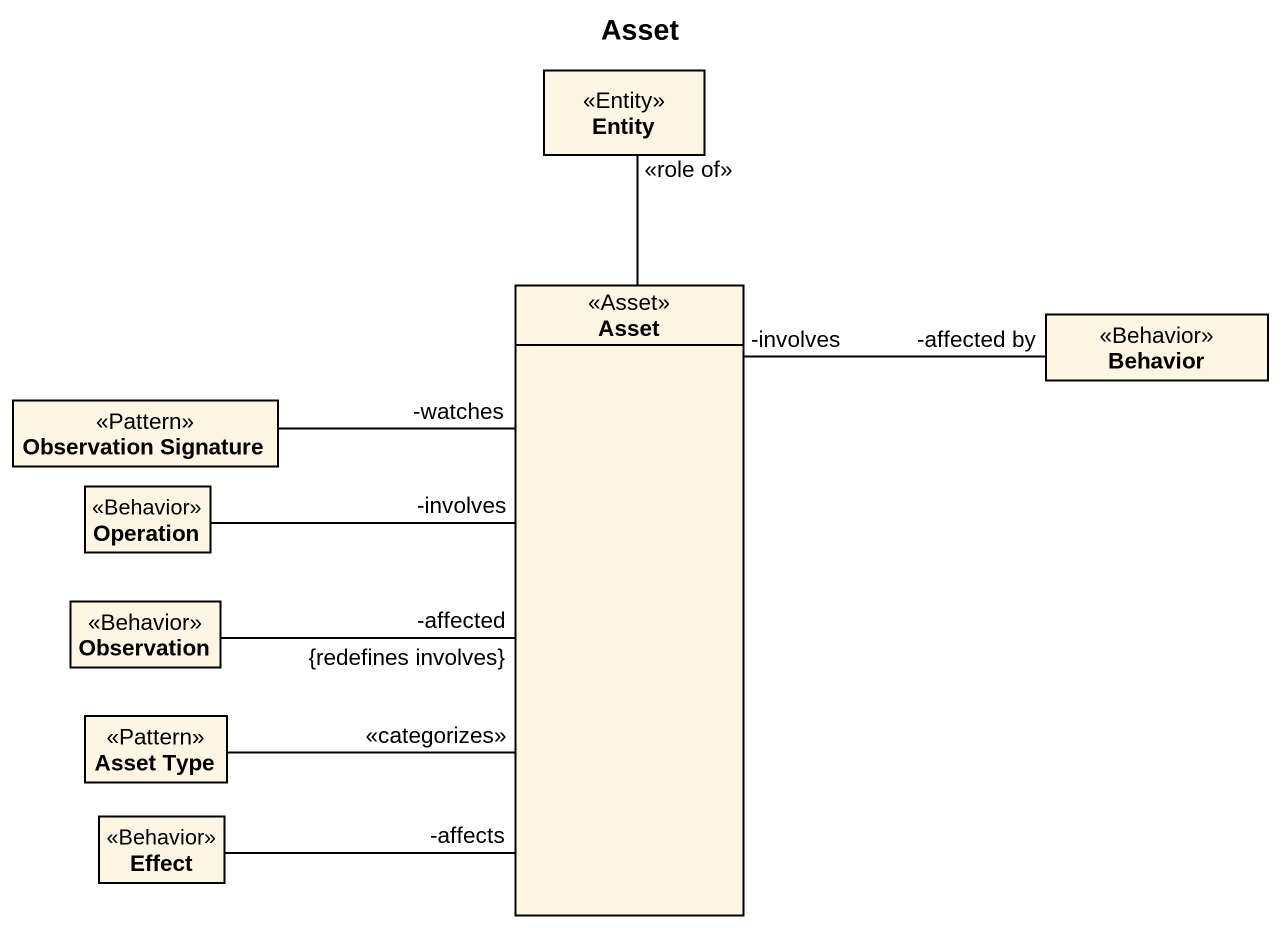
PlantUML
@startuml
title Asset
hide circle
hide empty members
class "Entity" as Entity_ <<Entity>>
class Asset <<Asset>>
class Behavior <<Behavior>>
class "Observation Signature" as Observation_Signature <<Pattern>>
class Operation <<Behavior>>
class Observation <<Behavior>>
class "Asset Type" as Asset_Type <<Pattern>>
class Effect <<Behavior>>
Asset -up- "<<role of>>" Entity_
Behavior "-affected by" -left- "-involves" Asset
Observation_Signature -right- "-watches" Asset
Operation -right- "-involves" Asset
Observation -right- "-affected\n{redefines involves}" Asset
Asset_Type -right- "<<categorizes>>" Asset
Effect -right- "-affects" Asset
@enduml
